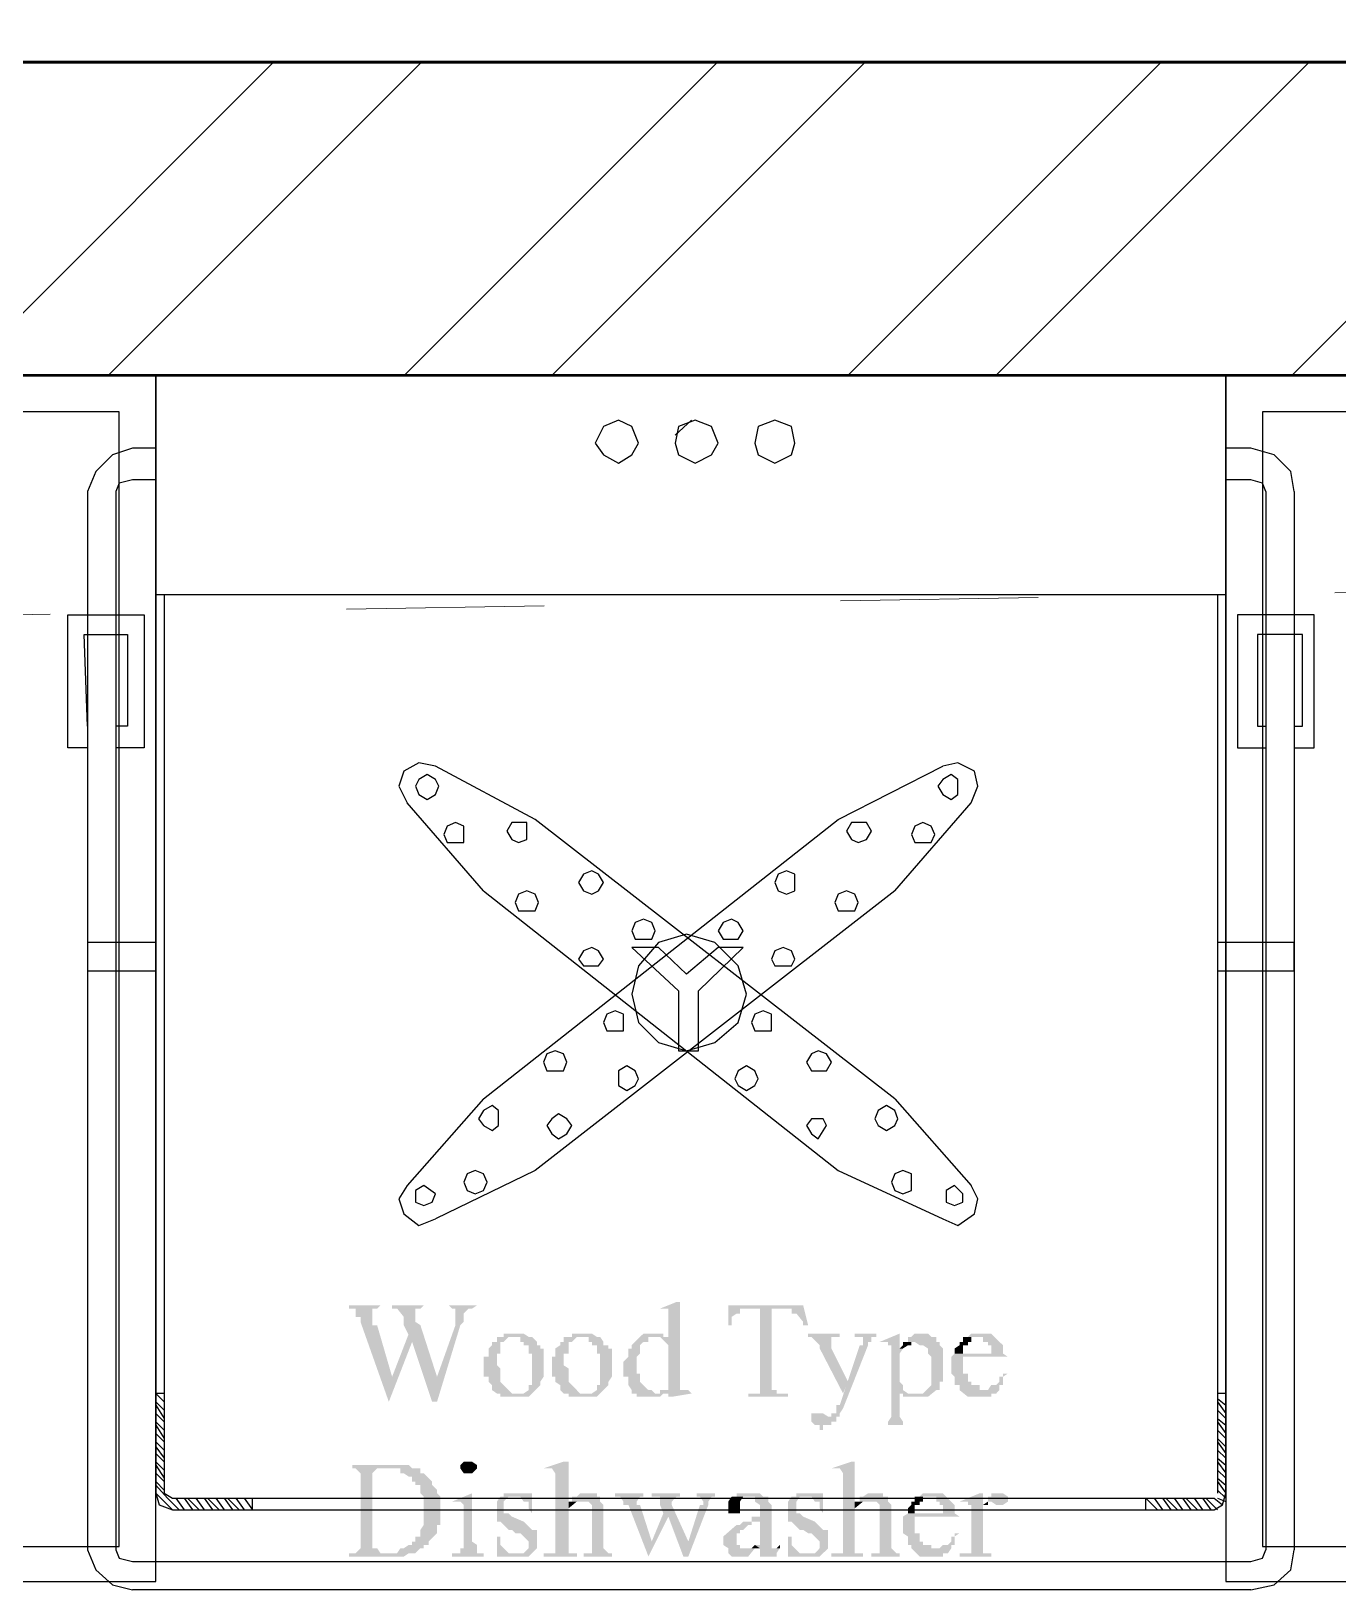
# Model space of a CAD drawing. Header units: millimetres. Extents: x 68727 to 319899, y -4876 to 265722.
# Drawn here: x 310131 to 310924, y 113480 to 114426 of the extents above; entities that cross this region are included whole.
import ezdxf

# ---------------------------------------------------------------- set-up
doc = ezdxf.new("R2010")
doc.units = ezdxf.units.MM
doc.linetypes.add('ACAD_ISO03W100', pattern=[30, 12, -18])
doc.linetypes.add('HIDDEN', pattern=[9.525, 6.35, -3.175])
doc.layers.add('glass', color=151, linetype='Continuous')
for name, color, linetype, lineweight in [('HACH', 252, 'Continuous', 13), ('LS_DR_Plan Beam', 9, 'HIDDEN', 0), ('LS_DR_Wall', 7, 'Continuous', 35)]:
    doc.layers.add(name, color=color, linetype=linetype, lineweight=lineweight)

# ---------------------------------------------------------------- blocks, each defined once
blk = doc.blocks.new('kitchen')
at = {"layer": 'glass', "linetype": 'Continuous', "lineweight": -3}
for points in [[(-121.518, 46.78), (-121.553, 46.515), (-121.853, 47.362), (-121.853, 47.415), (-121.906, 47.415), (-121.906, 47.503), (-121.976, 47.503), (-121.976, 47.538), (-121.641, 47.538), (-121.677, 47.503), (-121.729, 47.503), (-121.729, 47.327), (-121.677, 47.327), (-121.518, 46.78)], [(-121.042, 46.78), (-121.094, 46.515), (-121.306, 47.15), (-121.394, 47.327), (-121.394, 47.415), (-121.465, 47.503), (-121.518, 47.503), (-121.518, 47.538), (-121.183, 47.538), (-121.218, 47.503), (-121.271, 47.503), (-121.271, 47.362), (-121.218, 47.327), (-121.042, 46.78)], [(-120.618, 47.538), (-120.671, 47.503), (-120.706, 47.503), (-120.759, 47.45), (-120.759, 47.362), (-120.795, 47.327), (-121.042, 46.515), (-121.094, 46.515), (-121.042, 46.78), (-120.847, 47.327), (-120.847, 47.503), (-120.883, 47.503), (-120.918, 47.538), (-120.618, 47.538)], [(-118.466, 46.639), (-118.59, 46.639), (-118.59, 46.603), (-118.643, 46.603), (-118.678, 46.568), (-118.925, 46.568), (-118.925, 46.603), (-118.678, 46.603), (-118.678, 46.639), (-118.59, 46.639), (-118.59, 47.115), (-118.678, 47.203), (-118.59, 47.203), (-118.59, 47.503), (-118.678, 47.503), (-118.502, 47.574), (-118.466, 47.574), (-118.466, 46.639)], [(-117.161, 47.538), (-117.32, 47.503), (-117.831, 47.503), (-117.831, 47.45), (-117.867, 47.45), (-117.919, 47.415), (-117.919, 47.327), (-117.955, 47.327), (-117.955, 47.538), (-117.161, 47.538)], [(-117.32, 46.568), (-117.743, 46.568), (-117.743, 46.603), (-117.62, 46.603), (-117.62, 47.503), (-117.496, 47.503), (-117.496, 46.639), (-117.443, 46.639), (-117.443, 46.603), (-117.32, 46.603), (-117.32, 46.568)], [(-117.108, 47.327), (-117.161, 47.327), (-117.161, 47.362), (-117.232, 47.45), (-117.284, 47.45), (-117.284, 47.503), (-117.32, 47.503), (-117.161, 47.538), (-117.108, 47.327)], [(-121.306, 47.15), (-121.553, 46.515), (-121.518, 46.78), (-121.341, 47.238), (-121.306, 47.15)], [(-120.036, 46.603), (-120.071, 46.568), (-120.371, 46.568), (-120.371, 46.603), (-120.407, 46.603), (-120.459, 46.639), (-120.459, 46.692), (-120.495, 46.727), (-120.495, 46.78), (-120.548, 46.78), (-120.548, 46.992), (-120.495, 46.992), (-120.495, 47.08), (-120.459, 47.115), (-120.459, 47.15), (-120.407, 47.15), (-120.407, 47.203), (-120.283, 47.203), (-120.336, 47.15), (-120.371, 47.15), (-120.371, 47.027), (-120.407, 47.027), (-120.407, 46.903), (-120.371, 46.868), (-120.371, 46.727), (-120.248, 46.603), (-120.036, 46.603)], [(-119.913, 46.78), (-119.948, 46.727), (-119.948, 46.692), (-120.036, 46.603), (-120.124, 46.603), (-120.071, 46.639), (-120.071, 46.692), (-120.036, 46.692), (-120.036, 47.027), (-120.071, 47.027), (-120.071, 47.115), (-120.124, 47.115), (-120.124, 47.15), (-120.16, 47.15), (-120.16, 47.203), (-120.336, 47.203), (-120.336, 47.238), (-120.124, 47.238), (-120.071, 47.203), (-120.036, 47.203), (-119.983, 47.15), (-119.983, 47.115), (-119.948, 47.115), (-119.948, 47.08), (-119.913, 47.08), (-119.913, 46.78)], [(-119.313, 46.603), (-119.348, 46.568), (-119.648, 46.568), (-119.648, 46.603), (-119.701, 46.603), (-119.736, 46.639), (-119.736, 46.692), (-119.789, 46.727), (-119.789, 46.78), (-119.824, 46.78), (-119.824, 46.992), (-119.789, 46.992), (-119.789, 47.08), (-119.736, 47.115), (-119.736, 47.15), (-119.701, 47.15), (-119.701, 47.203), (-119.56, 47.203), (-119.613, 47.15), (-119.648, 47.15), (-119.648, 47.027), (-119.701, 47.027), (-119.701, 46.903), (-119.648, 46.868), (-119.648, 46.727), (-119.525, 46.603), (-119.313, 46.603)], [(-119.189, 46.78), (-119.225, 46.727), (-119.225, 46.692), (-119.313, 46.603), (-119.401, 46.603), (-119.348, 46.639), (-119.348, 46.692), (-119.313, 46.692), (-119.313, 47.027), (-119.348, 47.027), (-119.348, 47.115), (-119.401, 47.115), (-119.401, 47.15), (-119.436, 47.15), (-119.436, 47.203), (-119.613, 47.203), (-119.613, 47.238), (-119.401, 47.238), (-119.348, 47.203), (-119.313, 47.203), (-119.278, 47.15), (-119.278, 47.115), (-119.225, 47.115), (-119.225, 47.08), (-119.189, 47.08), (-119.189, 46.78)], [(-118.731, 46.603), (-118.978, 46.603), (-118.978, 46.639), (-119.013, 46.692), (-119.013, 46.78), (-119.066, 46.78), (-119.066, 46.939), (-119.013, 46.992), (-119.013, 47.08), (-118.978, 47.08), (-118.978, 47.115), (-118.89, 47.203), (-118.801, 47.203), (-118.801, 47.15), (-118.854, 47.15), (-118.89, 47.115), (-118.89, 47.027), (-118.925, 46.992), (-118.925, 46.815), (-118.89, 46.815), (-118.89, 46.727), (-118.801, 46.639), (-118.766, 46.639), (-118.731, 46.603)], [(-118.643, 47.203), (-118.89, 47.203), (-118.854, 47.238), (-118.643, 47.238), (-118.643, 47.203)], [(-116.685, 46.727), (-116.738, 46.603), (-116.985, 47.08), (-116.985, 47.115), (-117.073, 47.203), (-117.108, 47.203), (-117.108, 47.238), (-116.773, 47.238), (-116.773, 47.203), (-116.861, 47.203), (-116.861, 47.08), (-116.685, 46.727)], [(-116.385, 47.203), (-116.438, 47.203), (-116.438, 47.15), (-116.473, 47.15), (-116.473, 47.115), (-116.738, 46.445), (-116.773, 46.392), (-116.773, 46.357), (-116.861, 46.357), (-116.861, 46.392), (-116.808, 46.392), (-116.808, 46.48), (-116.773, 46.48), (-116.561, 47.115), (-116.526, 47.115), (-116.526, 47.203), (-116.614, 47.203), (-116.614, 47.238), (-116.385, 47.238), (-116.385, 47.203)], [(-116.05, 46.603), (-116.138, 46.603), (-116.138, 46.357), (-116.103, 46.304), (-116.103, 46.268), (-116.261, 46.268), (-116.261, 46.304), (-116.226, 46.357), (-116.226, 47.115), (-116.261, 47.115), (-116.261, 47.15), (-116.35, 47.15), (-116.138, 47.238), (-116.138, 47.08), (-116.103, 47.08), (-116.138, 47.027), (-116.138, 46.727), (-116.103, 46.692), (-116.103, 46.639), (-116.05, 46.603)], [(-116.014, 47.115), (-116.05, 47.115), (-116.103, 47.08), (-116.138, 47.08), (-116.103, 47.115), (-116.103, 47.15), (-116.014, 47.15), (-116.014, 47.115)], [(-115.679, 46.727), (-115.715, 46.727), (-115.715, 46.639), (-115.75, 46.639), (-115.838, 46.568), (-115.979, 46.603), (-115.891, 46.603), (-115.803, 46.692), (-115.803, 46.992), (-115.838, 47.027), (-115.838, 47.08), (-115.891, 47.115), (-115.926, 47.115), (-115.979, 47.15), (-116.05, 47.15), (-116.05, 47.203), (-116.014, 47.203), (-115.979, 47.238), (-115.838, 47.238), (-115.803, 47.203), (-115.75, 47.203), (-115.75, 47.15), (-115.715, 47.15), (-115.715, 47.115), (-115.679, 47.08), (-115.679, 46.727)], [(-114.991, 46.992), (-115.468, 46.992), (-115.468, 46.815), (-115.415, 46.815), (-115.415, 46.727), (-115.379, 46.727), (-115.379, 46.692), (-115.291, 46.692), (-115.291, 46.639), (-115.503, 46.639), (-115.503, 46.692), (-115.556, 46.692), (-115.556, 46.78), (-115.591, 46.815), (-115.591, 46.992), (-115.556, 47.027), (-115.168, 47.027), (-115.168, 47.115), (-115.203, 47.115), (-115.203, 47.15), (-115.256, 47.15), (-115.256, 47.203), (-115.415, 47.203), (-115.379, 47.238), (-115.168, 47.238), (-115.044, 47.115), (-115.044, 47.027), (-114.991, 46.992)], [(-115.379, 47.15), (-115.415, 47.15), (-115.415, 47.115), (-115.468, 47.115), (-115.468, 47.027), (-115.556, 47.027), (-115.556, 47.08), (-115.503, 47.115), (-115.503, 47.15), (-115.468, 47.15), (-115.468, 47.203), (-115.379, 47.203), (-115.379, 47.15)], [(-114.991, 46.815), (-115.044, 46.78), (-115.044, 46.692), (-115.08, 46.692), (-115.08, 46.639), (-115.115, 46.603), (-115.168, 46.603), (-115.168, 46.568), (-115.415, 46.568), (-115.503, 46.639), (-115.203, 46.639), (-115.168, 46.692), (-115.115, 46.692), (-115.08, 46.727), (-115.08, 46.78), (-115.044, 46.78), (-115.044, 46.815), (-114.991, 46.815)], [(-118.343, 46.603), (-118.554, 46.568), (-118.59, 46.568), (-118.59, 46.639), (-118.378, 46.639), (-118.343, 46.603)], [(-115.838, 46.568), (-116.103, 46.568), (-116.103, 46.603), (-115.979, 46.603), (-115.838, 46.568)], [(-116.808, 46.304), (-116.861, 46.304), (-116.861, 46.268), (-116.949, 46.268), (-116.949, 46.215), (-116.985, 46.215), (-116.985, 46.268), (-117.037, 46.268), (-117.073, 46.304), (-117.073, 46.392), (-116.949, 46.392), (-116.896, 46.357), (-116.808, 46.357), (-116.808, 46.304)], [(-121.306, 45.81), (-121.677, 45.81), (-121.729, 45.757), (-121.729, 44.963), (-121.677, 44.963), (-121.641, 44.91), (-121.341, 44.91), (-121.394, 44.875), (-121.976, 44.875), (-121.976, 44.91), (-121.906, 44.91), (-121.853, 44.963), (-121.853, 45.757), (-121.906, 45.81), (-121.941, 45.81), (-121.941, 45.845), (-121.341, 45.845), (-121.306, 45.81)], [(-121.006, 45.21), (-121.042, 45.21), (-121.042, 45.122), (-121.13, 45.034), (-121.13, 44.998), (-121.183, 44.998), (-121.183, 44.963), (-121.218, 44.963), (-121.271, 44.91), (-121.465, 44.91), (-121.43, 44.963), (-121.394, 44.963), (-121.341, 44.998), (-121.306, 44.998), (-121.306, 45.034), (-121.271, 45.034), (-121.271, 45.087), (-121.218, 45.087), (-121.218, 45.157), (-121.183, 45.21), (-121.183, 45.51), (-121.218, 45.545), (-121.218, 45.633), (-121.271, 45.633), (-121.271, 45.669), (-121.306, 45.669), (-121.306, 45.722), (-121.341, 45.722), (-121.394, 45.757), (-121.43, 45.757), (-121.43, 45.81), (-121.218, 45.81), (-121.218, 45.757), (-121.183, 45.757), (-121.094, 45.669), (-121.094, 45.633), (-121.042, 45.58), (-121.042, 45.545), (-121.006, 45.51), (-121.006, 45.21)], [(-120.618, 45.81), (-120.671, 45.757), (-120.759, 45.757), (-120.795, 45.81), (-120.795, 45.845), (-120.759, 45.88), (-120.671, 45.88), (-120.618, 45.845), (-120.618, 45.81)], [(-119.56, 44.875), (-119.913, 44.875), (-119.913, 44.91), (-119.789, 44.91), (-119.789, 45.757), (-119.824, 45.81), (-119.913, 45.81), (-119.701, 45.88), (-119.648, 45.88), (-119.648, 44.91), (-119.56, 44.91), (-119.56, 44.875)], [(-116.526, 44.875), (-116.861, 44.875), (-116.861, 44.91), (-116.738, 44.91), (-116.738, 45.757), (-116.773, 45.81), (-116.861, 45.81), (-116.649, 45.88), (-116.614, 45.88), (-116.614, 44.91), (-116.526, 44.91), (-116.526, 44.875)], [(-120.548, 44.875), (-120.883, 44.875), (-120.883, 44.91), (-120.795, 44.91), (-120.795, 44.963), (-120.759, 44.963), (-120.759, 45.422), (-120.795, 45.457), (-120.883, 45.457), (-120.671, 45.545), (-120.671, 45.034), (-120.618, 44.998), (-120.618, 44.91), (-120.548, 44.91), (-120.548, 44.875)], [(-119.983, 44.963), (-120.071, 44.875), (-120.212, 44.91), (-120.124, 44.91), (-120.071, 44.963), (-120.071, 45.034), (-120.16, 45.122), (-120.212, 45.122), (-120.248, 45.157), (-120.283, 45.157), (-120.371, 45.245), (-120.407, 45.245), (-120.407, 45.457), (-120.371, 45.51), (-120.283, 45.51), (-120.336, 45.457), (-120.336, 45.333), (-120.283, 45.333), (-120.248, 45.298), (-120.124, 45.245), (-120.036, 45.157), (-119.983, 45.157), (-119.983, 44.963)], [(-120.071, 45.51), (-120.336, 45.51), (-120.336, 45.545), (-120.071, 45.545), (-120.071, 45.51)], [(-120.036, 45.333), (-120.071, 45.386), (-120.071, 45.457), (-120.124, 45.457), (-120.16, 45.51), (-120.071, 45.51), (-120.071, 45.545), (-120.036, 45.545), (-120.036, 45.333)], [(-119.56, 45.457), (-119.648, 45.386), (-119.648, 45.457), (-119.56, 45.457)], [(-119.189, 44.875), (-119.489, 44.875), (-119.489, 44.91), (-119.401, 44.91), (-119.401, 45.422), (-119.436, 45.457), (-119.613, 45.457), (-119.613, 45.51), (-119.56, 45.51), (-119.525, 45.545), (-119.348, 45.545), (-119.348, 45.51), (-119.313, 45.51), (-119.313, 45.457), (-119.278, 45.422), (-119.278, 44.963), (-119.225, 44.91), (-119.189, 44.91), (-119.189, 44.875)], [(-118.766, 45.034), (-118.801, 44.875), (-119.013, 45.422), (-119.066, 45.422), (-119.066, 45.457), (-119.101, 45.51), (-119.154, 45.51), (-119.154, 45.545), (-118.854, 45.545), (-118.854, 45.51), (-118.89, 45.51), (-118.925, 45.457), (-118.925, 45.422), (-118.89, 45.422), (-118.766, 45.034)], [(-118.378, 45.034), (-118.431, 44.875), (-118.59, 45.298), (-118.643, 45.333), (-118.678, 45.422), (-118.678, 45.51), (-118.766, 45.51), (-118.766, 45.545), (-118.466, 45.545), (-118.466, 45.51), (-118.502, 45.51), (-118.554, 45.457), (-118.554, 45.422), (-118.378, 45.034)], [(-118.096, 45.51), (-118.131, 45.51), (-118.166, 45.457), (-118.166, 45.422), (-118.378, 44.875), (-118.431, 44.875), (-118.378, 45.034), (-118.255, 45.422), (-118.219, 45.422), (-118.219, 45.457), (-118.255, 45.51), (-118.29, 45.51), (-118.29, 45.545), (-118.096, 45.545), (-118.096, 45.51)], [(-117.796, 45.51), (-117.831, 45.457), (-117.831, 45.333), (-117.955, 45.333), (-117.955, 45.457), (-117.919, 45.51), (-117.796, 45.51)], [(-117.408, 44.963), (-117.443, 44.91), (-117.443, 44.875), (-117.62, 44.875), (-117.62, 44.963), (-117.672, 44.998), (-117.62, 44.998), (-117.62, 45.245), (-117.708, 45.245), (-117.708, 45.298), (-117.62, 45.298), (-117.62, 45.422), (-117.672, 45.457), (-117.672, 45.51), (-117.867, 45.51), (-117.867, 45.545), (-117.62, 45.545), (-117.584, 45.51), (-117.531, 45.51), (-117.531, 45.457), (-117.496, 45.422), (-117.496, 44.963), (-117.408, 44.963)], [(-116.896, 44.963), (-116.985, 44.875), (-117.108, 44.91), (-117.037, 44.91), (-116.985, 44.963), (-116.985, 45.034), (-117.073, 45.122), (-117.108, 45.122), (-117.161, 45.157), (-117.196, 45.157), (-117.284, 45.245), (-117.32, 45.245), (-117.32, 45.457), (-117.284, 45.51), (-117.196, 45.51), (-117.232, 45.457), (-117.232, 45.333), (-117.196, 45.333), (-117.161, 45.298), (-117.037, 45.245), (-116.949, 45.157), (-116.896, 45.157), (-116.896, 44.963)], [(-116.985, 45.51), (-117.232, 45.51), (-117.232, 45.545), (-116.985, 45.545), (-116.985, 45.51)], [(-116.949, 45.333), (-116.985, 45.386), (-116.985, 45.457), (-117.037, 45.457), (-117.073, 45.51), (-116.985, 45.51), (-116.985, 45.545), (-116.949, 45.545), (-116.949, 45.333)], [(-116.526, 45.457), (-116.614, 45.386), (-116.614, 45.457), (-116.526, 45.457)], [(-116.138, 44.875), (-116.438, 44.875), (-116.438, 44.91), (-116.35, 44.91), (-116.35, 45.422), (-116.385, 45.457), (-116.561, 45.457), (-116.561, 45.51), (-116.526, 45.51), (-116.473, 45.545), (-116.314, 45.545), (-116.314, 45.51), (-116.261, 45.51), (-116.261, 45.457), (-116.226, 45.422), (-116.226, 44.963), (-116.173, 44.91), (-116.138, 44.91), (-116.138, 44.875)], [(-115.503, 45.298), (-115.979, 45.298), (-115.979, 45.122), (-115.926, 45.122), (-115.926, 45.034), (-115.891, 45.034), (-115.891, 44.998), (-115.803, 44.998), (-115.803, 44.963), (-116.014, 44.963), (-116.014, 44.998), (-116.05, 44.998), (-116.05, 45.087), (-116.103, 45.122), (-116.103, 45.298), (-116.05, 45.333), (-115.679, 45.333), (-115.679, 45.422), (-115.715, 45.422), (-115.715, 45.457), (-115.75, 45.457), (-115.75, 45.51), (-115.926, 45.51), (-115.891, 45.545), (-115.679, 45.545), (-115.556, 45.422), (-115.556, 45.333), (-115.503, 45.298)], [(-115.891, 45.457), (-115.926, 45.457), (-115.926, 45.422), (-115.979, 45.422), (-115.979, 45.333), (-116.05, 45.333), (-116.05, 45.386), (-116.014, 45.422), (-116.014, 45.457), (-115.979, 45.457), (-115.979, 45.51), (-115.891, 45.51), (-115.891, 45.457)], [(-115.168, 44.875), (-115.503, 44.875), (-115.503, 44.91), (-115.379, 44.91), (-115.379, 45.422), (-115.415, 45.422), (-115.415, 45.457), (-115.503, 45.457), (-115.291, 45.545), (-115.256, 45.545), (-115.256, 44.91), (-115.168, 44.91), (-115.168, 44.875)], [(-115.203, 45.422), (-115.256, 45.422), (-115.203, 45.457), (-115.203, 45.422)], [(-114.991, 45.457), (-115.044, 45.422), (-115.115, 45.422), (-115.168, 45.457), (-115.203, 45.457), (-115.203, 45.51), (-115.168, 45.51), (-115.168, 45.545), (-115.044, 45.545), (-114.991, 45.51), (-114.991, 45.457)], [(-118.59, 45.298), (-118.801, 44.875), (-118.766, 45.034), (-118.643, 45.333), (-118.59, 45.298)], [(-117.672, 44.963), (-117.743, 44.875), (-117.919, 44.875), (-117.955, 44.91), (-117.955, 44.963), (-118.008, 44.998), (-118.008, 45.087), (-117.867, 45.21), (-117.831, 45.21), (-117.796, 45.245), (-117.708, 45.245), (-117.708, 45.21), (-117.743, 45.21), (-117.796, 45.157), (-117.831, 45.157), (-117.831, 45.122), (-117.867, 45.122), (-117.867, 44.998), (-117.831, 44.998), (-117.831, 44.963), (-117.672, 44.963)], [(-115.503, 45.122), (-115.556, 45.087), (-115.556, 44.998), (-115.591, 44.998), (-115.591, 44.963), (-115.626, 44.91), (-115.679, 44.91), (-115.679, 44.875), (-115.926, 44.875), (-116.014, 44.963), (-115.715, 44.963), (-115.679, 44.998), (-115.626, 44.998), (-115.591, 45.034), (-115.591, 45.087), (-115.556, 45.087), (-115.556, 45.122), (-115.503, 45.122)], [(-120.071, 44.875), (-120.407, 44.875), (-120.407, 45.087), (-120.371, 45.087), (-120.371, 44.998), (-120.283, 44.91), (-120.212, 44.91), (-120.071, 44.875)], [(-117.62, 44.963), (-117.708, 44.963), (-117.672, 44.998), (-117.62, 44.963)], [(-117.408, 44.963), (-117.443, 44.963), (-117.408, 44.998), (-117.408, 44.963)], [(-116.985, 44.875), (-117.32, 44.875), (-117.32, 45.087), (-117.284, 45.087), (-117.284, 44.998), (-117.196, 44.91), (-117.108, 44.91), (-116.985, 44.875)]]:
    blk.add_hatch(color=256, dxfattribs=at).paths.add_polyline_path(points)
at = {"layer": 'glass', "lineweight": -3}
for p, q in [((-124.022, 57.398), (-136.811, 57.398)), ((-112.681, 57.398), (-124.022, 57.398)), ((-124.022, 57.398), (-124.022, 45.545)), ((-124.022, 44.61), (-124.022, 57.398)), ((-112.681, 45.545), (-112.681, 57.398)), ((-99.892, 57.398), (-112.681, 57.398)), ((-112.681, 57.398), (-112.681, 44.61)), ((-124.022, 45.792), (-124.022, 57.275)), ((-112.681, 45.792), (-112.681, 57.275)), ((-124.411, 57.01), (-136.423, 57.01)), ((-124.411, 44.981), (-124.411, 57.01)), ((-100.281, 57.01), (-112.293, 57.01)), ((-112.293, 57.01), (-112.293, 44.981)), ((-119.278, 56.852), (-119.366, 56.675)), ((-119.119, 56.922), (-119.278, 56.852)), ((-118.978, 56.852), (-119.119, 56.922)), ((-118.907, 56.675), (-118.978, 56.852)), ((-118.519, 56.763), (-118.343, 56.922)), ((-118.484, 56.852), (-118.519, 56.675)), ((-118.307, 56.922), (-118.484, 56.852)), ((-118.131, 56.852), (-118.307, 56.922)), ((-118.061, 56.675), (-118.131, 56.852)), ((-117.637, 56.852), (-117.672, 56.675)), ((-117.461, 56.922), (-117.637, 56.852)), ((-117.284, 56.852), (-117.461, 56.922)), ((-117.249, 56.675), (-117.284, 56.852)), ((-119.366, 56.675), (-119.278, 56.552)), ((-118.978, 56.552), (-118.907, 56.675)), ((-118.907, 56.675), (-118.907, 56.675)), ((-118.519, 56.675), (-118.484, 56.552)), ((-118.131, 56.552), (-118.061, 56.675)), ((-118.061, 56.675), (-118.061, 56.675)), ((-117.672, 56.675), (-117.637, 56.552)), ((-117.284, 56.552), (-117.249, 56.675)), ((-117.249, 56.675), (-117.249, 56.675)), ((-124.481, 56.552), (-124.657, 56.375)), ((-124.269, 56.622), (-124.481, 56.552)), ((-124.022, 56.622), (-124.269, 56.622)), ((-119.278, 56.552), (-119.119, 56.464)), ((-119.119, 56.464), (-118.978, 56.552)), ((-118.484, 56.552), (-118.307, 56.464)), ((-118.307, 56.464), (-118.131, 56.552)), ((-117.637, 56.552), (-117.461, 56.464)), ((-117.461, 56.464), (-117.284, 56.552)), ((-112.416, 56.622), (-112.681, 56.622)), ((-112.169, 56.552), (-112.416, 56.622)), ((-111.993, 56.375), (-112.169, 56.552)), ((-124.657, 56.375), (-124.746, 56.164)), ((-111.957, 56.164), (-111.993, 56.375)), ((-124.411, 56.252), (-124.446, 56.164)), ((-124.269, 56.287), (-124.411, 56.252)), ((-124.022, 56.287), (-124.269, 56.287)), ((-112.416, 56.287), (-112.681, 56.287)), ((-112.293, 56.252), (-112.416, 56.287)), ((-112.257, 56.164), (-112.293, 56.252)), ((-124.746, 56.164), (-124.746, 44.945)), ((-124.446, 56.164), (-124.446, 44.945)), ((-112.257, 56.164), (-112.257, 44.945)), ((-111.957, 56.164), (-111.957, 44.945)), ((-112.681, 55.07), (-124.022, 55.07)), ((-123.934, 55.07), (-123.934, 45.545)), ((-112.769, 55.07), (-112.769, 45.545)), ((-124.957, 53.447), (-124.957, 54.858)), ((-124.957, 54.858), (-124.146, 54.858)), ((-124.146, 54.858), (-124.146, 53.447)), ((-124.022, 54.947), (-124.022, 46.48)), ((-124.022, 46.427), (-124.022, 54.894)), ((-112.681, 46.427), (-112.681, 54.894)), ((-111.746, 54.858), (-112.557, 54.858)), ((-112.557, 54.858), (-112.557, 53.447)), ((-111.746, 53.447), (-111.746, 54.858)), ((-124.746, 53.677), (-124.781, 54.647)), ((-124.781, 54.647), (-124.322, 54.647)), ((-124.322, 54.647), (-124.322, 53.677)), ((-111.869, 54.647), (-112.346, 54.647)), ((-112.346, 54.647), (-112.346, 53.677)), ((-111.869, 53.677), (-111.869, 54.647)), ((-124.322, 53.677), (-124.446, 53.677)), ((-112.346, 53.677), (-112.257, 53.677)), ((-111.957, 53.677), (-111.869, 53.677)), ((-124.746, 53.447), (-124.957, 53.447)), ((-124.146, 53.447), (-124.446, 53.447)), ((-112.557, 53.447), (-112.257, 53.447)), ((-111.957, 53.447), (-111.746, 53.447)), ((-121.236, 53.289), (-121.394, 53.2)), ((-121.059, 53.253), (-121.236, 53.289)), ((-120.001, 52.689), (-121.059, 53.253)), ((-116.791, 52.689), (-115.679, 53.253)), ((-115.521, 53.289), (-115.679, 53.253)), ((-115.344, 53.2), (-115.521, 53.289)), ((-121.394, 53.2), (-121.447, 53.042)), ((-121.447, 53.042), (-121.359, 52.865)), ((-121.236, 53.112), (-121.271, 53.042)), ((-121.271, 53.042), (-121.236, 52.953)), ((-121.147, 53.165), (-121.236, 53.112)), ((-121.059, 53.112), (-121.147, 53.165)), ((-121.024, 53.042), (-121.059, 53.112)), ((-121.059, 52.953), (-121.024, 53.042)), ((-121.024, 53.042), (-121.024, 53.042)), ((-115.679, 53.112), (-115.732, 53.042)), ((-115.732, 53.042), (-115.679, 52.953)), ((-115.591, 53.165), (-115.679, 53.112)), ((-115.521, 53.112), (-115.591, 53.165)), ((-115.521, 53.042), (-115.521, 53.112)), ((-115.521, 52.953), (-115.521, 53.042)), ((-115.521, 53.042), (-115.521, 53.042)), ((-115.379, 52.865), (-115.309, 53.042)), ((-115.309, 53.042), (-115.344, 53.2)), ((-121.236, 52.953), (-121.147, 52.901)), ((-121.147, 52.901), (-121.059, 52.953)), ((-115.679, 52.953), (-115.591, 52.901)), ((-115.591, 52.901), (-115.521, 52.953)), ((-120.548, 51.93), (-121.359, 52.865)), ((-116.191, 51.93), (-115.379, 52.865)), ((-120.936, 52.618), (-120.971, 52.53)), ((-120.847, 52.654), (-120.936, 52.618)), ((-120.759, 52.618), (-120.847, 52.654)), ((-120.759, 52.53), (-120.759, 52.618)), ((-120.548, 49.726), (-116.791, 52.689)), ((-120.248, 52.654), (-120.301, 52.565)), ((-120.301, 52.565), (-120.248, 52.477)), ((-120.089, 52.654), (-120.248, 52.654)), ((-120.089, 52.565), (-120.089, 52.654)), ((-120.089, 52.477), (-120.089, 52.565)), ((-120.089, 52.565), (-120.089, 52.565)), ((-116.191, 49.726), (-120.001, 52.689)), ((-116.649, 52.654), (-116.702, 52.565)), ((-116.702, 52.565), (-116.649, 52.477)), ((-116.491, 52.654), (-116.649, 52.654)), ((-116.438, 52.565), (-116.491, 52.654)), ((-116.491, 52.477), (-116.438, 52.565)), ((-116.438, 52.565), (-116.438, 52.565)), ((-115.979, 52.618), (-116.014, 52.53)), ((-115.891, 52.654), (-115.979, 52.618)), ((-115.803, 52.618), (-115.891, 52.654)), ((-115.767, 52.53), (-115.803, 52.618)), ((-120.971, 52.53), (-120.936, 52.442)), ((-120.936, 52.442), (-120.759, 52.442)), ((-120.759, 52.442), (-120.759, 52.53)), ((-120.759, 52.53), (-120.759, 52.53)), ((-120.248, 52.477), (-120.177, 52.442)), ((-120.177, 52.442), (-120.089, 52.477)), ((-116.649, 52.477), (-116.579, 52.442)), ((-116.579, 52.442), (-116.491, 52.477)), ((-116.014, 52.53), (-115.979, 52.442)), ((-115.979, 52.442), (-115.803, 52.442)), ((-115.803, 52.442), (-115.767, 52.53)), ((-115.767, 52.53), (-115.767, 52.53)), ((-119.489, 52.107), (-119.542, 52.019)), ((-119.401, 52.142), (-119.489, 52.107)), ((-119.331, 52.107), (-119.401, 52.142)), ((-119.278, 52.019), (-119.331, 52.107)), ((-117.426, 52.107), (-117.461, 52.019)), ((-117.337, 52.142), (-117.426, 52.107)), ((-117.249, 52.107), (-117.337, 52.142)), ((-117.249, 52.019), (-117.249, 52.107)), ((-120.548, 51.93), (-116.791, 48.967)), ((-120.177, 51.895), (-120.212, 51.807)), ((-120.089, 51.93), (-120.177, 51.895)), ((-120.001, 51.895), (-120.089, 51.93)), ((-116.191, 51.93), (-120.001, 48.967)), ((-119.966, 51.807), (-120.001, 51.895)), ((-119.542, 52.019), (-119.489, 51.93)), ((-119.489, 51.93), (-119.401, 51.895)), ((-119.401, 51.895), (-119.331, 51.93)), ((-119.331, 51.93), (-119.278, 52.019)), ((-119.278, 52.019), (-119.278, 52.019)), ((-117.461, 52.019), (-117.426, 51.93)), ((-117.426, 51.93), (-117.337, 51.895)), ((-117.337, 51.895), (-117.249, 51.93)), ((-117.249, 51.93), (-117.249, 52.019)), ((-117.249, 52.019), (-117.249, 52.019)), ((-116.791, 51.895), (-116.826, 51.807)), ((-116.702, 51.93), (-116.791, 51.895)), ((-116.614, 51.895), (-116.702, 51.93)), ((-116.579, 51.807), (-116.614, 51.895)), ((-120.212, 51.807), (-120.177, 51.719)), ((-120.177, 51.719), (-120.001, 51.719)), ((-120.001, 51.719), (-119.966, 51.807)), ((-119.966, 51.807), (-119.966, 51.807)), ((-116.826, 51.807), (-116.791, 51.719)), ((-116.791, 51.719), (-116.614, 51.719)), ((-116.614, 51.719), (-116.579, 51.807)), ((-116.579, 51.807), (-116.579, 51.807)), ((-118.942, 51.595), (-118.978, 51.507)), ((-118.854, 51.631), (-118.942, 51.595)), ((-118.766, 51.595), (-118.854, 51.631)), ((-118.731, 51.507), (-118.766, 51.595)), ((-118.008, 51.595), (-118.061, 51.507)), ((-117.919, 51.631), (-118.008, 51.595)), ((-117.849, 51.595), (-117.919, 51.631)), ((-117.796, 51.507), (-117.849, 51.595)), ((-124.022, 51.384), (-124.746, 51.384)), ((-124.746, 51.384), (-124.746, 51.084)), ((-124.022, 51.084), (-124.022, 51.384)), ((-118.978, 51.507), (-118.942, 51.419)), ((-118.942, 51.419), (-118.766, 51.419)), ((-118.696, 51.384), (-118.907, 51.137)), ((-118.766, 51.419), (-118.731, 51.507)), ((-118.731, 51.507), (-118.731, 51.507)), ((-118.396, 51.472), (-118.696, 51.384)), ((-118.096, 51.384), (-118.396, 51.472)), ((-117.849, 51.137), (-118.096, 51.384)), ((-118.061, 51.507), (-118.008, 51.419)), ((-118.008, 51.419), (-117.849, 51.419)), ((-117.849, 51.419), (-117.796, 51.507)), ((-117.796, 51.507), (-117.796, 51.507)), ((-111.957, 51.384), (-112.769, 51.384)), ((-112.769, 51.384), (-112.769, 51.084)), ((-111.957, 51.084), (-111.957, 51.384)), ((-119.489, 51.295), (-119.542, 51.207)), ((-119.401, 51.331), (-119.489, 51.295)), ((-119.331, 51.295), (-119.401, 51.331)), ((-119.278, 51.207), (-119.331, 51.295)), ((-118.696, 51.331), (-118.978, 51.331)), ((-118.978, 51.331), (-118.484, 50.872)), ((-118.396, 51.048), (-118.696, 51.331)), ((-118.696, 51.331), (-118.696, 51.331)), ((-118.061, 51.331), (-118.396, 51.048)), ((-118.272, 50.872), (-117.796, 51.331)), ((-117.796, 51.331), (-118.061, 51.331)), ((-117.461, 51.295), (-117.496, 51.207)), ((-117.373, 51.331), (-117.461, 51.295)), ((-117.284, 51.295), (-117.373, 51.331)), ((-117.249, 51.207), (-117.284, 51.295)), ((-124.746, 51.084), (-124.022, 51.084)), ((-119.542, 51.207), (-119.489, 51.137)), ((-119.489, 51.137), (-119.331, 51.137)), ((-119.331, 51.137), (-119.278, 51.207)), ((-119.278, 51.207), (-119.278, 51.207)), ((-118.907, 51.137), (-118.978, 50.837)), ((-117.761, 50.837), (-117.849, 51.137)), ((-117.496, 51.207), (-117.461, 51.137)), ((-117.461, 51.137), (-117.284, 51.137)), ((-117.284, 51.137), (-117.249, 51.207)), ((-117.249, 51.207), (-117.249, 51.207)), ((-112.769, 51.084), (-111.957, 51.084)), ((-118.978, 50.837), (-118.907, 50.537)), ((-118.484, 50.872), (-118.484, 50.237)), ((-118.272, 50.237), (-118.272, 50.872)), ((-117.849, 50.537), (-117.761, 50.837)), ((-117.761, 50.837), (-117.761, 50.837)), ((-119.242, 50.625), (-119.278, 50.537)), ((-119.154, 50.66), (-119.242, 50.625)), ((-119.066, 50.625), (-119.154, 50.66)), ((-119.066, 50.537), (-119.066, 50.625)), ((-117.672, 50.625), (-117.708, 50.537)), ((-117.584, 50.66), (-117.672, 50.625)), ((-117.496, 50.625), (-117.584, 50.66)), ((-117.496, 50.537), (-117.496, 50.625)), ((-119.278, 50.537), (-119.242, 50.449)), ((-119.242, 50.449), (-119.066, 50.449)), ((-119.066, 50.449), (-119.066, 50.537)), ((-119.066, 50.537), (-119.066, 50.537)), ((-118.907, 50.537), (-118.696, 50.325)), ((-118.096, 50.325), (-117.849, 50.537)), ((-117.708, 50.537), (-117.672, 50.449)), ((-117.672, 50.449), (-117.496, 50.449)), ((-117.496, 50.449), (-117.496, 50.537)), ((-117.496, 50.537), (-117.496, 50.537)), ((-119.789, 50.237), (-119.877, 50.202)), ((-119.701, 50.202), (-119.789, 50.237)), ((-118.696, 50.325), (-118.396, 50.237)), ((-118.484, 50.237), (-118.272, 50.237)), ((-118.396, 50.237), (-118.096, 50.325)), ((-117.002, 50.237), (-117.073, 50.202)), ((-116.914, 50.202), (-117.002, 50.237)), ((-119.877, 50.202), (-119.913, 50.114)), ((-119.913, 50.114), (-119.877, 50.025)), ((-119.666, 50.114), (-119.701, 50.202)), ((-119.701, 50.025), (-119.666, 50.114)), ((-119.666, 50.114), (-119.666, 50.114)), ((-119.031, 50.078), (-119.119, 50.025)), ((-118.942, 50.025), (-119.031, 50.078)), ((-117.761, 50.078), (-117.849, 50.025)), ((-117.672, 50.025), (-117.761, 50.078)), ((-117.073, 50.202), (-117.126, 50.114)), ((-117.126, 50.114), (-117.073, 50.025)), ((-116.861, 50.114), (-116.914, 50.202)), ((-116.914, 50.025), (-116.861, 50.114)), ((-116.861, 50.114), (-116.861, 50.114)), ((-119.877, 50.025), (-119.701, 50.025)), ((-119.119, 50.025), (-119.119, 49.867)), ((-118.907, 49.937), (-118.942, 50.025)), ((-118.942, 49.867), (-118.907, 49.937)), ((-118.907, 49.937), (-118.907, 49.937)), ((-117.849, 50.025), (-117.884, 49.937)), ((-117.884, 49.937), (-117.849, 49.867)), ((-117.637, 49.937), (-117.672, 50.025)), ((-117.672, 49.867), (-117.637, 49.937)), ((-117.637, 49.937), (-117.637, 49.937)), ((-117.073, 50.025), (-116.914, 50.025)), ((-119.119, 49.867), (-119.031, 49.814)), ((-119.031, 49.814), (-118.942, 49.867)), ((-117.849, 49.867), (-117.761, 49.814)), ((-117.761, 49.814), (-117.672, 49.867)), ((-120.548, 49.726), (-121.359, 48.808)), ((-120.548, 49.602), (-120.601, 49.514)), ((-120.459, 49.655), (-120.548, 49.602)), ((-120.389, 49.602), (-120.459, 49.655)), ((-120.389, 49.514), (-120.389, 49.602)), ((-119.754, 49.567), (-119.824, 49.514)), ((-119.666, 49.514), (-119.754, 49.567)), ((-116.367, 49.602), (-116.402, 49.514)), ((-116.279, 49.655), (-116.367, 49.602)), ((-116.191, 49.602), (-116.279, 49.655)), ((-116.191, 49.726), (-115.379, 48.808)), ((-116.156, 49.514), (-116.191, 49.602)), ((-120.601, 49.514), (-120.548, 49.443)), ((-120.548, 49.443), (-120.459, 49.39)), ((-120.459, 49.39), (-120.389, 49.443)), ((-120.389, 49.443), (-120.389, 49.514)), ((-120.389, 49.514), (-120.389, 49.514)), ((-119.824, 49.514), (-119.877, 49.443)), ((-119.877, 49.443), (-119.824, 49.355)), ((-119.613, 49.443), (-119.666, 49.514)), ((-119.666, 49.355), (-119.613, 49.443)), ((-119.613, 49.443), (-119.613, 49.443)), ((-117.073, 49.514), (-117.126, 49.443)), ((-117.126, 49.443), (-117.073, 49.355)), ((-116.949, 49.514), (-117.073, 49.514)), ((-117.002, 49.302), (-116.914, 49.443)), ((-116.914, 49.443), (-116.949, 49.514)), ((-116.914, 49.443), (-116.914, 49.443)), ((-116.402, 49.514), (-116.367, 49.443)), ((-116.367, 49.443), (-116.279, 49.39)), ((-116.279, 49.39), (-116.191, 49.443)), ((-116.191, 49.443), (-116.156, 49.514)), ((-116.156, 49.514), (-116.156, 49.514)), ((-119.824, 49.355), (-119.754, 49.302)), ((-119.754, 49.302), (-119.666, 49.355)), ((-117.073, 49.355), (-117.002, 49.302)), ((-120.001, 48.967), (-121.059, 48.456)), ((-120.724, 48.932), (-120.759, 48.844)), ((-120.636, 48.967), (-120.724, 48.932)), ((-120.548, 48.932), (-120.636, 48.967)), ((-120.512, 48.844), (-120.548, 48.932)), ((-116.791, 48.967), (-115.679, 48.456)), ((-116.191, 48.932), (-116.226, 48.844)), ((-116.103, 48.967), (-116.191, 48.932)), ((-116.014, 48.932), (-116.103, 48.967)), ((-116.014, 48.844), (-116.014, 48.932)), ((-121.359, 48.808), (-121.447, 48.667)), ((-121.183, 48.808), (-121.271, 48.755)), ((-121.271, 48.755), (-121.271, 48.632)), ((-121.059, 48.72), (-121.183, 48.808)), ((-120.759, 48.844), (-120.724, 48.755)), ((-120.724, 48.755), (-120.636, 48.72)), ((-120.636, 48.72), (-120.548, 48.755)), ((-120.548, 48.755), (-120.512, 48.844)), ((-120.512, 48.844), (-120.512, 48.844)), ((-116.226, 48.844), (-116.191, 48.755)), ((-116.191, 48.755), (-116.103, 48.72)), ((-116.103, 48.72), (-116.014, 48.755)), ((-116.014, 48.755), (-116.014, 48.844)), ((-116.014, 48.844), (-116.014, 48.844)), ((-115.556, 48.808), (-115.644, 48.755)), ((-115.644, 48.755), (-115.644, 48.632)), ((-115.468, 48.72), (-115.556, 48.808)), ((-115.309, 48.667), (-115.379, 48.808)), ((-121.447, 48.667), (-121.394, 48.508)), ((-121.271, 48.632), (-121.183, 48.597)), ((-121.183, 48.597), (-121.094, 48.632)), ((-121.094, 48.632), (-121.059, 48.72)), ((-121.059, 48.72), (-121.059, 48.72)), ((-115.644, 48.632), (-115.556, 48.597)), ((-115.556, 48.597), (-115.468, 48.632)), ((-115.468, 48.632), (-115.468, 48.72)), ((-115.468, 48.72), (-115.468, 48.72)), ((-115.344, 48.508), (-115.309, 48.667)), ((-121.394, 48.508), (-121.236, 48.385)), ((-121.236, 48.385), (-121.059, 48.456)), ((-115.679, 48.456), (-115.521, 48.385)), ((-115.521, 48.385), (-115.344, 48.508)), ((-124.022, 46.603), (-123.934, 46.515)), ((-123.934, 46.603), (-124.022, 46.603)), ((-112.681, 46.603), (-112.769, 46.603)), ((-124.022, 46.515), (-123.934, 46.427)), ((-124.022, 46.48), (-123.934, 46.339)), ((-112.769, 46.551), (-112.681, 46.48)), ((-112.769, 46.515), (-112.681, 46.392)), ((-124.022, 46.392), (-123.934, 46.304)), ((-124.022, 46.304), (-123.934, 46.215)), ((-124.022, 46.268), (-123.934, 46.127)), ((-112.769, 46.427), (-112.681, 46.339)), ((-112.769, 46.339), (-112.681, 46.268)), ((-112.769, 46.304), (-112.681, 46.18)), ((-124.022, 46.18), (-123.934, 46.092)), ((-112.769, 46.215), (-112.681, 46.127)), ((-112.769, 46.127), (-112.681, 46.039)), ((-124.022, 46.092), (-123.934, 46.004)), ((-124.022, 46.039), (-123.934, 45.916)), ((-124.022, 45.968), (-123.934, 45.88)), ((-112.769, 46.092), (-112.681, 45.968)), ((-112.769, 46.004), (-112.681, 45.916)), ((-124.022, 45.88), (-123.934, 45.792)), ((-124.022, 45.845), (-123.934, 45.704)), ((-112.769, 45.916), (-112.681, 45.845)), ((-112.769, 45.88), (-112.681, 45.757)), ((-112.769, 45.792), (-112.681, 45.704)), ((-124.022, 45.757), (-123.934, 45.669)), ((-124.022, 45.669), (-123.934, 45.58)), ((-124.022, 45.633), (-123.899, 45.492)), ((-112.769, 45.704), (-112.681, 45.633)), ((-112.769, 45.669), (-112.681, 45.545)), ((-124.022, 45.545), (-123.846, 45.369)), ((-124.022, 45.545), (-123.987, 45.422)), ((-123.934, 45.545), (-123.846, 45.492)), ((-123.899, 45.492), (-123.776, 45.369)), ((-123.846, 45.492), (-112.804, 45.492)), ((-123.811, 45.492), (-123.723, 45.369)), ((-123.723, 45.492), (-123.634, 45.369)), ((-123.687, 45.492), (-123.564, 45.369)), ((-123.599, 45.492), (-123.511, 45.369)), ((-123.511, 45.492), (-123.423, 45.369)), ((-123.476, 45.492), (-123.352, 45.369)), ((-123.387, 45.492), (-123.299, 45.369)), ((-123.299, 45.492), (-123.211, 45.369)), ((-123.264, 45.492), (-123.141, 45.369)), ((-123.176, 45.492), (-123.088, 45.369)), ((-123.088, 45.492), (-122.999, 45.369)), ((-122.999, 45.369), (-122.999, 45.492)), ((-113.527, 45.492), (-113.404, 45.369)), ((-113.527, 45.369), (-113.527, 45.492)), ((-113.439, 45.492), (-113.351, 45.369)), ((-113.351, 45.492), (-113.263, 45.369)), ((-113.316, 45.492), (-113.192, 45.369)), ((-113.227, 45.492), (-113.139, 45.369)), ((-113.139, 45.492), (-113.051, 45.369)), ((-113.104, 45.492), (-112.981, 45.369)), ((-113.016, 45.492), (-112.928, 45.369)), ((-112.928, 45.492), (-112.839, 45.369)), ((-112.892, 45.492), (-112.769, 45.369)), ((-112.804, 45.492), (-112.716, 45.422)), ((-112.769, 45.58), (-112.681, 45.492)), ((-112.769, 45.492), (-112.681, 45.457)), ((-112.716, 45.422), (-112.681, 45.545)), ((-123.987, 45.422), (-123.846, 45.369)), ((-123.846, 45.369), (-112.804, 45.369)), ((-112.804, 45.369), (-112.716, 45.422)), ((-136.423, 44.981), (-124.411, 44.981)), ((-124.746, 44.945), (-124.657, 44.734)), ((-124.446, 44.945), (-124.411, 44.857)), ((-112.293, 44.981), (-100.281, 44.981)), ((-112.293, 44.857), (-112.257, 44.945)), ((-111.993, 44.734), (-111.957, 44.945)), ((-124.411, 44.857), (-124.269, 44.822)), ((-124.269, 44.822), (-112.416, 44.822)), ((-112.416, 44.822), (-112.293, 44.857)), ((-136.811, 44.61), (-124.022, 44.61)), ((-124.657, 44.734), (-124.481, 44.575)), ((-112.681, 44.61), (-99.892, 44.61)), ((-112.169, 44.575), (-111.993, 44.734)), ((-124.481, 44.575), (-124.269, 44.522)), ((-112.416, 44.522), (-124.269, 44.522)), ((-112.416, 44.522), (-112.169, 44.575))]:
    blk.add_line(p, q, dxfattribs=at)

msp = doc.modelspace()

# ---------------------------------------------------------------- hatches: boundary and pattern name
at = {"layer": 'HACH'}
h = msp.add_hatch(dxfattribs=at)
h.set_pattern_fill('ANSI32', color=256, scale=20)
h.set_pattern_definition([(45, (-526060.14, -97174.19), (-134.70384, 134.70384), []), (45, (-525970.34, -97174.19), (-134.70384, 134.70384), [])])
h.paths.add_polyline_path([(312841.94, 114407.55), (309249.94, 114407.55), (309249.94, 114217.55), (312841.94, 114217.55)])

# ---------------------------------------------------------------- linework, layer by layer
at = {"layer": 'LS_DR_Plan Beam', "linetype": 'ACAD_ISO03W100', "ltscale": 10, "transparency": 33554508}
msp.add_line((312841.94, 114117.55), (309249.94, 114057.55), dxfattribs=at)
at = {"layer": 'LS_DR_Wall', "lineweight": 50, "ltscale": 0.25}
msp.add_lwpolyline([(306873.94, 114407.55), (313473.94, 114407.55), (313473.94, 117239.55), (302897.92, 117239.55), (302897.92, 114407.55), (305107.94, 114407.55)], dxfattribs=at)
msp.add_lwpolyline([(313451.94, 114407.55), (313473.94, 114407.55), (313473.94, 117089.55), (313703.94, 117089.55), (313703.94, 117239.55), (313283.94, 117239.55), (313283.94, 114407.55), (308639.94, 114407.55), (308639.94, 114057.55), (309249.94, 114057.55), (309249.94, 114217.55), (312841.94, 114217.55), (312841.94, 114057.55), (313451.94, 114057.55), (313451.94, 114217.55), (313451.94, 114217.55)], close=True, dxfattribs=at)

# ---------------------------------------------------------------- block references
at = {"xscale": 57.26691736061191, "yscale": 57.26691736061191, "zscale": 57.26691736061191}
msp.add_blockref('kitchen', (317308.94, 110930.55), dxfattribs=at)

doc.saveas('drawing.dxf')
